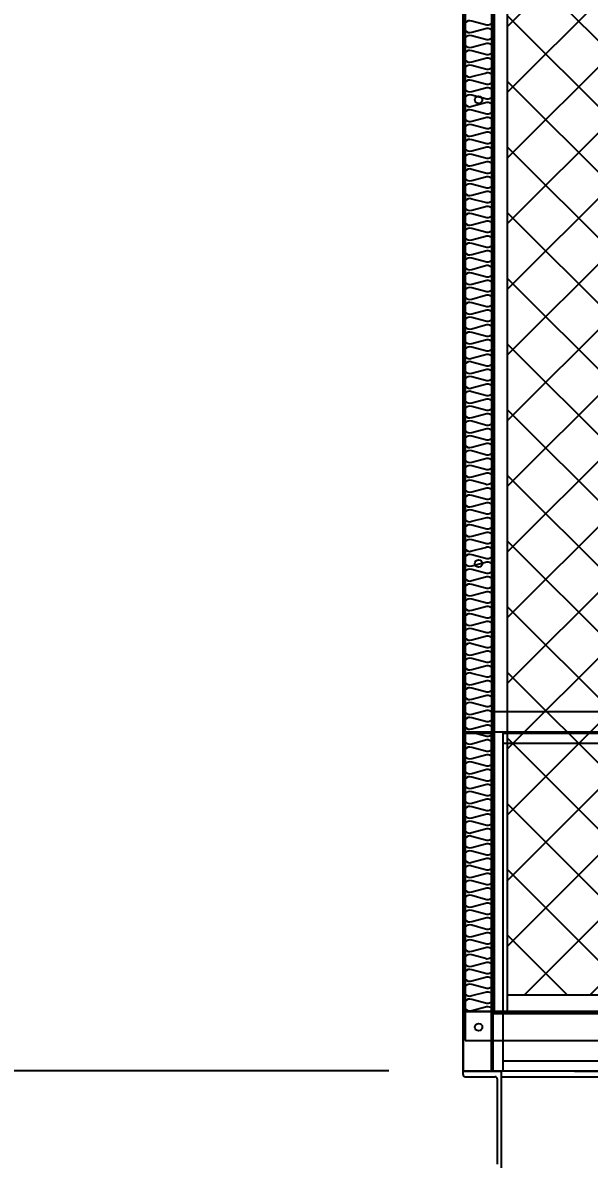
# Model space of a CAD drawing. Header units: millimetres. Extents: x 2911 to 32318, y 2586 to 23381.
# Drawn here: x 21216 to 21980, y 9193 to 10722 of the extents above; entities that cross this region are included whole.
import ezdxf

# ---------------------------------------------------------------- set-up
doc = ezdxf.new("R2010")
doc.units = ezdxf.units.MM
for name, color, linetype in [('SMS', 220, 'Continuous'), ('냉각탑', 4, 'Continuous'), ('냉각탑_dim', 1, 'Continuous'), ('냉각탑_찬넬방진', 1, 'Continuous')]:
    doc.layers.add(name, color=color, linetype=linetype)
doc.styles.add('HY울릉도L', font='')
doc.styles.get('HY울릉도L').set_extended_font_data('HY울릉도L')
doc.dimstyles.new('성지DIM', dxfattribs={"dimtxt": 3.5, "dimasz": 3, "dimexe": 1, "dimexo": 2.5, "dimgap": 2, "dimtad": 1, "dimdec": 0, "dimzin": 3, "dimdsep": 46, "dimtxsty": 'HY울릉도L', "dimblk": 'ARCHTICK', "dimcen": -2, "dimclrd": 256, "dimclre": 256, "dimclrt": 7, "dimadec": 0, "dimazin": 0, "dimtfac": 1, "dimtdec": 0, "dimtofl": 0, "dimtmove": 0, "dimatfit": 3, "dimfxl": 1, "dimtolj": 1, "dimtzin": 0, "dimlwe": -1, "dimarcsym": 0})

# ---------------------------------------------------------------- blocks, each defined once
blk = doc.blocks.new('_ArchTick')
at = {"color": 0, "linetype": 'ByBlock', "const_width": 0.15}
blk.add_lwpolyline([(-0.5, -0.5), (0.5, 0.5)], dxfattribs=at)
blk = doc.blocks.new('*D676')
at = {"layer": 'Defpoints', "color": 0, "transparency": 16777216}
for p in [(21809.5, 12311.7), (21062, 9311.7), (21809.5, 9311.7)]:
    blk.add_point(p, dxfattribs=at)
at = {"layer": '냉각탑_dim', "transparency": 16777216}
for p, q in [((21709.5, 12311.7), (21022, 12311.7)), ((21709.5, 9311.7), (21022, 9311.7))]:
    blk.add_line(p, q, dxfattribs=at)
at = {"layer": '냉각탑_dim', "lineweight": -2, "transparency": 16777216}
blk.add_line((21062, 12311.7), (21062, 9311.7), dxfattribs=at)
at = {"layer": '냉각탑_dim', "lineweight": -2, "transparency": 16777216, "xscale": 120, "yscale": 120, "zscale": 120}
for p, rotation in [((21062, 12311.7), 90), ((21062, 9311.7), 270)]:
    blk.add_blockref('_ArchTick', p, dxfattribs=dict(at, rotation=rotation))
at = {"layer": '냉각탑_dim', "color": 7, "transparency": 16777216, "insert": (20912, 10811.7), "char_height": 140, "attachment_point": 5, "rotation": 90, "style": 'HY울릉도L'}
blk.add_mtext('\\A1;3000', dxfattribs=at)
blk = doc.blocks.new('2')
at = {"ltscale": 500}
h = blk.add_hatch(dxfattribs=at)
h.set_pattern_fill('ANSI37', color=251, scale=500)
h.set_pattern_definition([(45, (-5391.07, -3196.62), (-44.19417, 44.19417), []), (135, (-5391.07, -3196.62), (-44.19417, -44.19417), [])])
h.paths.add_polyline_path([(22411.8, 12247.2), (21869, 12247.2), (21869, 9414.2), (22411.8, 9414.2)])
for p, q in [((21809.5, 12311.7), (21809.5, 9311.7)), ((21809.5, 11955.4), (21809.5, 9768)), ((21847.7, 11955.4), (21847.7, 9768)), ((21849.5, 9795.3), (24469.4, 9795.3)), ((21849.5, 9795.3), (21849.5, 9768)), ((21809.5, 9768), (21847.7, 9768)), ((21809.5, 9766.2), (21809.5, 9495.3)), ((21809.5, 9311.6), (21809.5, 9766.2)), ((21809.5, 9766.2), (21847.7, 9766.2)), ((21847.7, 9311.6), (21847.7, 9766.2)), ((21849.5, 9768), (24469.4, 9768)), ((21849.5, 9311.6), (21849.5, 9766.2)), ((21849.5, 9766.2), (21849.5, 9311.6)), ((21863.2, 9766.2), (24454.9, 9766.2)), ((24468.5, 9766.2), (21863.2, 9766.2)), ((21863.2, 9766.2), (21863.2, 9311.6)), ((24454.9, 9752.6), (21863.2, 9752.6)), ((21863.2, 9325.3), (24454.9, 9325.3)), ((21809.5, 9311.7), (24264.5, 9311.7)), ((24509.4, 9311.6), (21959.5, 9311.6))]:
    blk.add_line(p, q)
at = {"color": 7}
for p, q in [((21809.5, 12311.7), (21809.5, 9311.7)), ((21851.5, 12311.7), (21851.5, 9391.7)), ((24508.5, 9391.7), (21809.5, 9391.7)), ((21809.5, 9311.7), (24264.5, 9311.7))]:
    blk.add_line(p, q, dxfattribs=at)
at = {"color": 251, "ltscale": 500}
for p, q in [((21812.5, 12308.7), (21812.5, 9352.7)), ((21849, 12272.2), (21849, 9389.2)), ((21851.5, 12269.7), (21851.5, 9391.7)), ((21869, 12269.7), (21869, 9391.7)), ((21869, 9414.2), (22999.5, 9414.2)), ((21812.5, 9391.7), (22999.5, 9391.7)), ((21849, 9389.2), (22999.5, 9389.2)), ((21812.5, 9352.7), (22999.5, 9352.7)), ((21813.5, 9352.7), (22999.5, 9352.7))]:
    blk.add_line(p, q, dxfattribs=at)
at = {"ltscale": 500, "elevation": 0}
blk.add_lwpolyline([(21809.5, 12020.7), (24509.4, 12020.7), (24509.4, 9311.6), (21809.5, 9311.6)], close=True, dxfattribs=at)
at = {"color": 251, "ltscale": 500}
for centre in [(21830.5, 10618.7), (21830.5, 9994.7), (21830.5, 9370.7)]:
    blk.add_circle(centre, 5, dxfattribs=at)
at = {"layer": 'SMS', "color": 5}
for points in [[(21850.4, 10727.2, -0.524856), (21839.6, 10719.7), (21821.3, 10724.6, 1.449198), (21821.3, 10709.7), (21839.6, 10714.7, -0.524856), (21850.4, 10707.2, -0.524856), (21839.6, 10699.7), (21821.3, 10704.7, 1.449198), (21821.3, 10689.8), (21839.6, 10694.7, -0.524856), (21850.4, 10687.3, -0.524856), (21839.6, 10679.8), (21821.3, 10684.7, 1.449198), (21821.3, 10669.8), (21839.6, 10674.8, -0.524856), (21850.4, 10667.3, -0.524856), (21839.6, 10659.8), (21821.3, 10664.8, 1.449198), (21821.3, 10649.9), (21839.6, 10654.8, -0.524856), (21850.4, 10647.4, -0.524856), (21839.6, 10639.9), (21821.3, 10644.8, 1.449198), (21821.3, 10629.9), (21839.6, 10634.9, -0.524856), (21850.4, 10627.4, -0.524856), (21839.6, 10619.9), (21821.3, 10624.9, 1.449198), (21821.3, 10610), (21839.6, 10614.9, -0.524856), (21850.4, 10607.5, -0.524856), (21839.6, 10600), (21821.3, 10604.9, 1.449198), (21821.3, 10590), (21839.6, 10595, -0.524856), (21850.4, 10587.5, -0.417249), (21842.3, 10579.5)], [(21810.7, 10595.5, 0.446849), (21821.3, 10590), (21839.6, 10595, -0.524856), (21850.4, 10587.5, -0.524856), (21839.6, 10580), (21821.3, 10585, 1.449198), (21821.3, 10570.1), (21839.6, 10575, -0.524856), (21850.4, 10567.6, -0.524856), (21839.6, 10560.1), (21821.3, 10565, 1.449198), (21821.3, 10550.1), (21839.6, 10555.1, -0.524856), (21850.4, 10547.6, -0.524856), (21839.6, 10540.1), (21821.3, 10545.1, 1.449198), (21821.3, 10530.2), (21839.6, 10535.1, -0.524856), (21850.4, 10527.7, -0.524856), (21839.6, 10520.2), (21821.3, 10525.1, 1.449198), (21821.3, 10510.2), (21839.6, 10515.2, -0.524856), (21850.4, 10507.7, -0.524856), (21839.6, 10500.2), (21821.3, 10505.2, 1.449198), (21821.3, 10490.3), (21839.6, 10495.2, -0.524856), (21850.4, 10487.8, -0.524856), (21839.6, 10480.3), (21821.3, 10485.2, 1.449198), (21821.3, 10470.3), (21839.6, 10475.3, -0.524856), (21850.4, 10467.8, -0.524856), (21839.6, 10460.3), (21821.3, 10465.3, 1.449198), (21821.3, 10450.4), (21839.6, 10455.3, -0.524856), (21850.4, 10447.9, -0.524856), (21839.6, 10440.4), (21821.3, 10445.3, 1.449198), (21821.3, 10430.4), (21839.6, 10435.4, -0.524856), (21850.4, 10427.9, -0.524856), (21839.6, 10420.4), (21821.3, 10425.4, 1.449198), (21821.3, 10410.5), (21839.6, 10415.4, -0.524856), (21850.4, 10408, -0.524856), (21839.6, 10400.5), (21821.3, 10405.4, 1.449198), (21821.3, 10390.5), (21839.6, 10395.5, -0.524856), (21850.4, 10388, -0.524856), (21839.6, 10380.5), (21821.3, 10385.5, 1.449198), (21821.3, 10370.6), (21839.6, 10375.5, -0.524856), (21850.4, 10368.1, -0.524856), (21839.6, 10360.6), (21821.3, 10365.5, 1.449198), (21821.3, 10350.6), (21839.6, 10355.6, -0.524856), (21850.4, 10348.1, -0.524856), (21839.6, 10340.6), (21821.3, 10345.6, 1.449198), (21821.3, 10330.7), (21839.6, 10335.6, -0.524856), (21850.4, 10328.2, -0.524856), (21839.6, 10320.7), (21821.3, 10325.6, 1.449198), (21821.3, 10310.7), (21839.6, 10315.7, -0.524856), (21850.4, 10308.2, -0.524856), (21839.6, 10300.7), (21821.3, 10305.7, 1.449198), (21821.3, 10290.8), (21839.6, 10295.7, -0.524856), (21850.4, 10288.3, -0.524856), (21839.6, 10280.8), (21821.3, 10285.7, 1.449198), (21821.3, 10270.8), (21839.6, 10275.8, -0.524856), (21850.4, 10268.3, -0.524856), (21839.6, 10260.8), (21821.3, 10265.8, 1.449198), (21821.3, 10250.9), (21839.6, 10255.8, -0.524856), (21850.4, 10248.4, -0.524856), (21839.6, 10240.9), (21821.3, 10245.8, 1.449198), (21821.3, 10230.9), (21839.6, 10235.9, -0.524856), (21850.4, 10228.4, -0.524856), (21839.6, 10220.9), (21821.3, 10225.9, 1.449198), (21821.3, 10211), (21839.6, 10215.9, -0.524856), (21850.4, 10208.5, -0.524856), (21839.6, 10201), (21821.3, 10205.9, 1.449198), (21821.3, 10191), (21839.6, 10196, -0.524856), (21850.4, 10188.5, -0.524856), (21839.6, 10181), (21821.3, 10186, 1.449198), (21821.3, 10171.1), (21839.6, 10176, -0.524856), (21850.4, 10168.6, -0.524856), (21839.6, 10161.1), (21821.3, 10166, 1.449198), (21821.3, 10151.1), (21839.6, 10156.1, -0.524856), (21850.4, 10148.6, -0.524856), (21839.6, 10141.1), (21821.3, 10146.1, 1.449198), (21821.3, 10131.2), (21839.6, 10136.1, -0.524856), (21850.4, 10128.7, -0.524856), (21839.6, 10121.2), (21821.3, 10126.1, 1.449198), (21821.3, 10111.2), (21839.6, 10116.2, -0.524856), (21850.4, 10108.7, -0.524856), (21839.6, 10101.2), (21821.3, 10106.2, 1.449198), (21821.3, 10091.3), (21839.6, 10096.2, -0.524856), (21850.4, 10088.8, -0.524856), (21839.6, 10081.3), (21821.3, 10086.2, 1.449198), (21821.3, 10071.3), (21839.6, 10076.3, -0.524856), (21850.4, 10068.8, -0.524856), (21839.6, 10061.3), (21821.3, 10066.3, 1.449198), (21821.3, 10051.4), (21839.6, 10056.3, -0.524856), (21850.4, 10048.9, -0.524856), (21839.6, 10041.4), (21821.3, 10046.3, 1.449198), (21821.3, 10031.4), (21839.6, 10036.4, -0.524856), (21850.4, 10028.9, -0.524856), (21839.6, 10021.4), (21821.3, 10026.4, 1.449198), (21821.3, 10011.5), (21839.6, 10016.4, -0.524856), (21850.4, 10009, -0.417249), (21842.3, 10001)], [(21810.7, 10016.9, 0.446849), (21821.3, 10011.5), (21839.6, 10016.4, -0.524856), (21850.4, 10009, -0.524856), (21839.6, 10001.5), (21821.3, 10006.4, 1.449198), (21821.3, 9991.5), (21839.6, 9996.5, -0.524856), (21850.4, 9989, -0.524856), (21839.6, 9981.5), (21821.3, 9986.5, 1.449198), (21821.3, 9971.6), (21839.6, 9976.5, -0.524856), (21850.4, 9969.1, -0.524856), (21839.6, 9961.6), (21821.3, 9966.5, 1.449198), (21821.3, 9951.6), (21839.6, 9956.6, -0.524856), (21850.4, 9949.1, -0.524856), (21839.6, 9941.6), (21821.3, 9946.6, 1.449198), (21821.3, 9931.7), (21839.6, 9936.6, -0.524856), (21850.4, 9929.2, -0.524856), (21839.6, 9921.7), (21821.3, 9926.6, 1.449198), (21821.3, 9911.7), (21839.6, 9916.7, -0.524856), (21850.4, 9909.2, -0.524856), (21839.6, 9901.7), (21821.3, 9906.7, 1.449198), (21821.3, 9891.8), (21839.6, 9896.7, -0.524856), (21850.4, 9889.3, -0.524856), (21839.6, 9881.8), (21821.3, 9886.7, 1.449198), (21821.3, 9871.8), (21839.6, 9876.8, -0.524856), (21850.4, 9869.3, -0.524856), (21839.6, 9861.8), (21821.3, 9866.8, 1.449198), (21821.3, 9851.9), (21839.6, 9856.8, -0.524856), (21850.4, 9849.4, -0.524856), (21839.6, 9841.9), (21821.3, 9846.8, 1.449198), (21821.3, 9831.9), (21839.6, 9836.9, -0.524856), (21850.4, 9829.4, -0.524856), (21839.6, 9821.9), (21821.3, 9826.9, 1.449198), (21821.3, 9812), (21839.6, 9816.9, -0.524856), (21850.4, 9809.5, -0.524856), (21839.6, 9802), (21821.3, 9806.9, 1.449198), (21821.3, 9792), (21839.6, 9797, -0.524856), (21850.4, 9789.5, -0.524856), (21839.6, 9782), (21821.3, 9787, 1.449198), (21821.3, 9772.1), (21839.6, 9777, -0.524856), (21850.4, 9769.6, -0.524856), (21839.6, 9762.1), (21821.3, 9767, 1.449198), (21821.3, 9752.1), (21839.6, 9757.1, -0.524856), (21850.4, 9749.6, -0.524856), (21839.6, 9742.1), (21821.3, 9747.1, 1.449198), (21821.3, 9732.2), (21839.6, 9737.1, -0.524856), (21850.4, 9729.7, -0.524856), (21839.6, 9722.2), (21821.3, 9727.1, 1.449198), (21821.3, 9712.2), (21839.6, 9717.2, -0.524856), (21850.4, 9709.7, -0.524856), (21839.6, 9702.2), (21821.3, 9707.2, 1.449198), (21821.3, 9692.3), (21839.6, 9697.2, -0.524856), (21850.4, 9689.8, -0.524856), (21839.6, 9682.3), (21821.3, 9687.2, 1.449198), (21821.3, 9672.3), (21839.6, 9677.3, -0.524856), (21850.4, 9669.8, -0.524856), (21839.6, 9662.3), (21821.3, 9667.3, 1.449198), (21821.3, 9652.4), (21839.6, 9657.3, -0.524856), (21850.4, 9649.9, -0.524856), (21839.6, 9642.4), (21821.3, 9647.3, 1.449198), (21821.3, 9632.4), (21839.6, 9637.4, -0.524856), (21850.4, 9629.9, -0.524856), (21839.6, 9622.4), (21821.3, 9627.4, 1.449198), (21821.3, 9612.5), (21839.6, 9617.4, -0.524856), (21850.4, 9610, -0.524856), (21839.6, 9602.5), (21821.3, 9607.4, 1.449198), (21821.3, 9592.5), (21839.6, 9597.5, -0.524856), (21850.4, 9590, -0.524856), (21839.6, 9582.5), (21821.3, 9587.5, 1.449198), (21821.3, 9572.6), (21839.6, 9577.5, -0.524856), (21850.4, 9570.1, -0.524856), (21839.6, 9562.6), (21821.3, 9567.5, 1.449198), (21821.3, 9552.6), (21839.6, 9557.6, -0.524856), (21850.4, 9550.1, -0.524856), (21839.6, 9542.6), (21821.3, 9547.6, 1.449198), (21821.3, 9532.7), (21839.6, 9537.6, -0.524856), (21850.4, 9530.2, -0.524856), (21839.6, 9522.7), (21821.3, 9527.6, 1.449198), (21821.3, 9512.7), (21839.6, 9517.7, -0.524856), (21850.4, 9510.2, -0.524856), (21839.6, 9502.7), (21821.3, 9507.7, 1.449198), (21821.3, 9492.8), (21839.6, 9497.7, -0.524856), (21850.4, 9490.3, -0.524856), (21839.6, 9482.8), (21821.3, 9487.7, 1.449198), (21821.3, 9472.8), (21839.6, 9477.8, -0.524856), (21850.4, 9470.3, -0.524856), (21839.6, 9462.8), (21821.3, 9467.8, 1.449198), (21821.3, 9452.9), (21839.6, 9457.8, -0.524856), (21850.4, 9450.4, -0.524856), (21839.6, 9442.9), (21821.3, 9447.8, 1.449198), (21821.3, 9432.9), (21839.6, 9437.9, -0.524856), (21850.4, 9430.4, -0.417249), (21842.3, 9422.4)], [(21810.7, 9438.4, 0.446849), (21821.3, 9432.9), (21839.6, 9437.9, -0.524856), (21850.4, 9430.4, -0.524856), (21839.6, 9422.9), (21821.3, 9427.9, 1.449198), (21821.3, 9413), (21839.6, 9417.9, -0.524856), (21850.4, 9410.5, -0.524856), (21839.6, 9403), (21821.3, 9407.9, 1.449198), (21821.3, 9393), (21839.6, 9398, -0.476486), (21850.3, 9391.7, -0.476486)]]:
    blk.add_lwpolyline(points, format="xyb", dxfattribs=at)
at = {"layer": '냉각탑'}
blk.add_line((21959.5, 9311.6), (24509.4, 9311.6), dxfattribs=at)
at = {"layer": '냉각탑_찬넬방진', "ltscale": 150}
for p, q in [((21809.5, 9307), (21809.5, 9311.6)), ((21809.5, 9307), (21809.5, 9311.6)), ((21809.5, 9311.6), (21860.8, 9311.6)), ((21812.6, 9303.9), (21852.6, 9303.9)), ((21812.6, 9303.9), (21852.6, 9303.9)), ((21855.7, 9300.9), (21855.7, 9186.1)), ((21860.8, 9311.6), (21860.8, 9175.3))]:
    blk.add_line(p, q, dxfattribs=at)
at = {"layer": '냉각탑_찬넬방진', "ltscale": 30}
blk.add_line((21860.8, 9303.9), (24457.2, 9303.9), dxfattribs=at)
at = {"layer": '냉각탑_찬넬방진', "ltscale": 150}
for centre, start, end in [((21812.6, 9307), 180, 270), ((21812.6, 9307), 180, 270), ((21852.6, 9300.9), 0, 90), ((21852.6, 9300.9), 0, 90)]:
    blk.add_arc(centre, 3.08, start, end, dxfattribs=at)

msp = doc.modelspace()

# ---------------------------------------------------------------- block references
msp.add_blockref('2', (0, 0))

# ---------------------------------------------------------------- dimensions: what is measured, and where the dimension line sits
at = {"layer": '냉각탑_dim'}
dim = msp.add_linear_dim(base=(21062, 9311.7), p1=(21809.5, 12311.7), p2=(21809.5, 9311.7), angle=90, dimstyle='성지DIM', override={"dimscale": 40}, dxfattribs=at)
dim.commit()
dim.dimension.update_dxf_attribs({"geometry": '*D676', "text_midpoint": (20912, 10811.7)})

doc.saveas('drawing.dxf')
